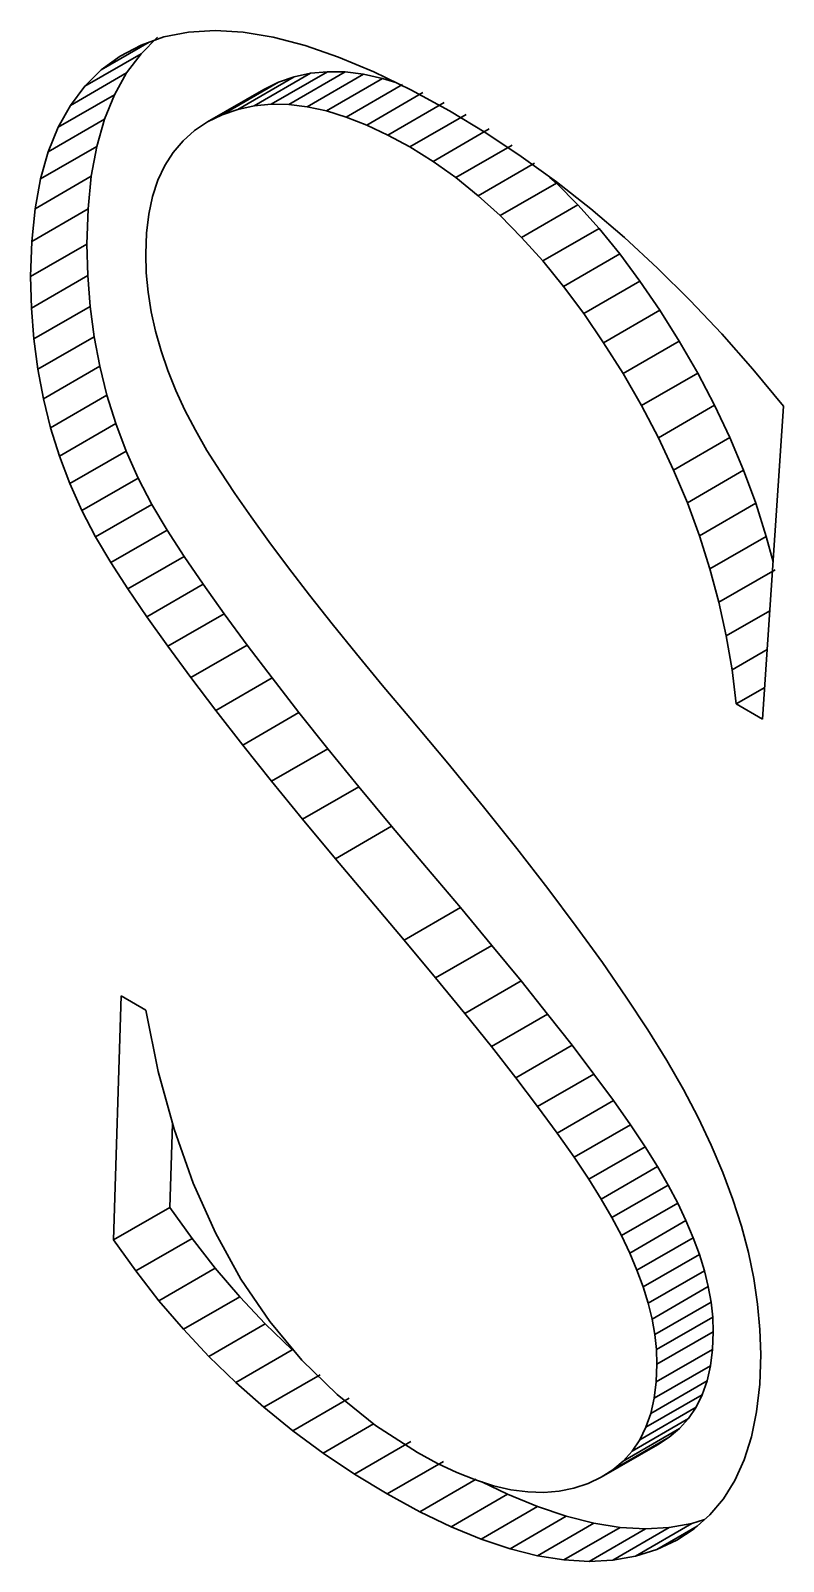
# Model space of a CAD drawing. Header units: millimetres. Extents: x -105 to 105, y -148 to 148.
# Drawn here: x 48.612 to 49.747, y -67.409 to -65.102 of the extents above; entities that cross this region are included whole.
import ezdxf

# ---------------------------------------------------------------- set-up
doc = ezdxf.new("R2010")
doc.units = ezdxf.units.MM
doc.layers.get('0').update_dxf_attribs({"lineweight": 18})

msp = doc.modelspace()

# ---------------------------------------------------------------- linework, layer by layer
at = {"color": 7, "lineweight": 30, "ltscale": 0.001735}
msp.add_line((48.7189, -65.1615), (48.791, -65.1199), dxfattribs=at)
at = {"color": 7, "lineweight": 30, "ltscale": 0.000764178}
msp.add_line((48.7788, -65.1242), (48.8134, -65.112), dxfattribs=at)
at = {"color": 7, "lineweight": 30, "ltscale": 0.00073235}
for p, q in [((48.7788, -65.1373), (48.8037, -65.1125)), ((48.6939, -65.1863), (48.7189, -65.1615))]:
    msp.add_line(p, q, dxfattribs=at)
at = {"color": 7, "lineweight": 30, "ltscale": 0.000790478}
msp.add_line((48.8134, -65.112), (48.8506, -65.1048), dxfattribs=at)
at = {"color": 7, "lineweight": 30, "ltscale": 0.000832655}
msp.add_line((48.8506, -65.1048), (48.8905, -65.1024), dxfattribs=at)
at = {"color": 7, "lineweight": 30, "ltscale": 0.000887762}
msp.add_line((48.8905, -65.1024), (48.933, -65.105), dxfattribs=at)
at = {"color": 7, "lineweight": 30, "ltscale": 0.000954308}
msp.add_line((48.933, -65.105), (48.9782, -65.1125), dxfattribs=at)
at = {"color": 7, "lineweight": 30, "ltscale": 0.001029}
for p, q in [((48.9782, -65.1125), (49.0261, -65.1249)), ((49.5005, -65.4389), (49.4693, -65.4006)), ((49.4157, -65.4879), (49.3845, -65.4496))]:
    msp.add_line(p, q, dxfattribs=at)
at = {"color": 7, "lineweight": 30, "ltscale": 0.002041}
for p, q in [((48.6939, -65.1863), (48.7788, -65.1373)), ((48.6723, -65.2151), (48.7571, -65.1661)), ((48.9493, -65.2157), (49.0341, -65.1667)), ((48.9749, -65.2133), (49.0598, -65.1643)), ((49.0017, -65.2138), (49.0865, -65.1648)), ((48.8792, -65.2401), (48.964, -65.1911)), ((48.9011, -65.2293), (48.9859, -65.1803)), ((48.9246, -65.2211), (49.0095, -65.1721)), ((49.0294, -65.2172), (49.1143, -65.1682)), ((49.0583, -65.2235), (49.1431, -65.1745)), ((49.0881, -65.2327), (49.173, -65.1837)), ((48.654, -65.248), (48.7388, -65.199)), ((49.1191, -65.2448), (49.2039, -65.1958)), ((49.1511, -65.2598), (49.2359, -65.2108)), ((48.639, -65.2849), (48.7238, -65.2359)), ((49.1841, -65.2777), (49.269, -65.2287)), ((49.2191, -65.2995), (49.3039, -65.2505)), ((48.6273, -65.3259), (48.7122, -65.2769)), ((49.2534, -65.324), (49.3382, -65.275)), ((49.2871, -65.3512), (49.372, -65.3023)), ((48.619, -65.3709), (48.7039, -65.3219)), ((49.3202, -65.3813), (49.405, -65.3323)), ((49.3526, -65.414), (49.4375, -65.365)), ((49.3845, -65.4496), (49.4693, -65.4006)), ((49.4157, -65.4879), (49.5005, -65.4389)), ((48.6136, -65.5206), (48.6984, -65.4716)), ((49.4462, -65.5289), (49.5311, -65.4799)), ((48.6172, -65.5671), (48.7021, -65.5181)), ((49.4762, -65.5727), (49.561, -65.5238)), ((48.6233, -65.6127), (48.7081, -65.5637)), ((49.5055, -65.6193), (49.5904, -65.5703)), ((48.6317, -65.6572), (48.7166, -65.6082)), ((49.5333, -65.6675), (49.6182, -65.6185)), ((48.6426, -65.7008), (48.7274, -65.6518)), ((49.5588, -65.7159), (49.6436, -65.6669)), ((48.6559, -65.7435), (48.7407, -65.6945)), ((49.5818, -65.7648), (49.6667, -65.7158)), ((48.6716, -65.7851), (48.7565, -65.7361)), ((49.6025, -65.814), (49.6873, -65.765)), ((48.6897, -65.8258), (48.7746, -65.7768)), ((48.7103, -65.8655), (48.7951, -65.8165)), ((49.6207, -65.8636), (49.7056, -65.8146)), ((48.7333, -65.9042), (48.8181, -65.8553)), ((49.6366, -65.9135), (49.7214, -65.8646)), ((48.7589, -65.9438), (48.8438, -65.8948)), ((49.6501, -65.9638), (49.7349, -65.9149)), ((48.7876, -65.9858), (48.8724, -65.9368)), ((48.8192, -66.0303), (48.9041, -65.9814)), ((48.8539, -66.0774), (48.9387, -66.0284)), ((48.8915, -66.127), (48.9763, -66.078)), ((48.9321, -66.1791), (49.0169, -66.1301)), ((48.9757, -66.2336), (49.0605, -66.1847)), ((49.0223, -66.2908), (49.1071, -66.2418)), ((49.1755, -66.4729), (49.2603, -66.4239)), ((49.223, -66.5299), (49.3078, -66.4809)), ((49.2668, -66.5834), (49.3517, -66.5345)), ((49.3071, -66.6336), (49.3919, -66.5846)), ((49.3437, -66.6804), (49.4286, -66.6314)), ((49.3768, -66.7238), (49.4616, -66.6748)), ((49.4062, -66.7638), (49.4911, -66.7148)), ((49.432, -66.8003), (49.5169, -66.7514)), ((49.4542, -66.8335), (49.5391, -66.7845)), ((49.4728, -66.8633), (49.5577, -66.8143)), ((49.4888, -66.8911), (49.5736, -66.8421)), ((49.503, -66.9182), (49.5879, -66.8692)), ((48.7375, -66.9249), (48.8224, -66.8759)), ((49.5156, -66.9447), (49.6004, -66.8957)), ((48.7708, -66.9716), (48.8557, -66.9226)), ((49.5265, -66.9705), (49.6114, -66.9215)), ((48.8059, -67.0164), (48.8907, -66.9674)), ((49.5357, -66.9957), (49.6206, -66.9467)), ((49.5433, -67.0203), (49.6281, -66.9713)), ((48.8427, -67.0593), (48.9276, -67.0104)), ((49.5492, -67.0442), (49.634, -66.9952)), ((49.5534, -67.0675), (49.6382, -67.0185)), ((48.8813, -67.1004), (48.9662, -67.0514)), ((49.5559, -67.0901), (49.6407, -67.0411)), ((49.5567, -67.1121), (49.6416, -67.0631)), ((48.9217, -67.1396), (49.0065, -67.0906)), ((49.5557, -67.1387), (49.6405, -67.0898)), ((48.9638, -67.1769), (49.0487, -67.1279)), ((49.5526, -67.1634), (49.6374, -67.1145)), ((49.5474, -67.1862), (49.6322, -67.1372)), ((49.0077, -67.2124), (49.0926, -67.1634)), ((49.5401, -67.2071), (49.6249, -67.1581)), ((49.5193, -67.243), (49.6042, -67.1941)), ((49.5308, -67.226), (49.6156, -67.177)), ((49.5058, -67.2582), (49.5907, -67.2092)), ((49.1008, -67.2777), (49.1856, -67.2287)), ((49.4726, -67.2826), (49.5575, -67.2336)), ((49.4903, -67.2713), (49.5751, -67.2223)), ((49.15, -67.3075), (49.2348, -67.2585)), ((49.1991, -67.3344), (49.2839, -67.2854)), ((49.2463, -67.3571), (49.3312, -67.3081)), ((49.2917, -67.3758), (49.3765, -67.3268)), ((49.3352, -67.3903), (49.42, -67.3413)), ((49.3768, -67.4007), (49.4617, -67.3517)), ((49.4165, -67.4071), (49.5014, -67.3581)), ((49.4904, -67.4074), (49.5752, -67.3584)), ((49.5245, -67.4014), (49.6093, -67.3524)), ((49.4544, -67.4093), (49.5393, -67.3603))]:
    msp.add_line(p, q, dxfattribs=at)
at = {"color": 7, "lineweight": 30, "ltscale": 0.000730186}
msp.add_line((48.7189, -65.1615), (48.7472, -65.1408), dxfattribs=at)
at = {"color": 7, "lineweight": 30, "ltscale": 0.000744145}
msp.add_line((48.7472, -65.1408), (48.7788, -65.1242), dxfattribs=at)
at = {"color": 7, "lineweight": 30, "ltscale": 0.00075058}
msp.add_line((48.7571, -65.1661), (48.7788, -65.1373), dxfattribs=at)
at = {"color": 7, "lineweight": 30, "ltscale": 0.001111}
msp.add_line((49.0261, -65.1249), (49.0765, -65.1422), dxfattribs=at)
at = {"color": 7, "lineweight": 30, "ltscale": 0.001199}
for p, q in [((49.0765, -65.1422), (49.1296, -65.1644)), ((49.15, -67.3075), (49.1008, -67.2777))]:
    msp.add_line(p, q, dxfattribs=at)
at = {"color": 7, "lineweight": 30, "ltscale": 0.000783975}
msp.add_line((48.7388, -65.199), (48.7571, -65.1661), dxfattribs=at)
at = {"color": 7, "lineweight": 30, "ltscale": 0.000524948}
msp.add_line((49.0341, -65.1667), (49.0095, -65.1721), dxfattribs=at)
at = {"color": 7, "lineweight": 30, "ltscale": 0.000537222}
msp.add_line((49.0598, -65.1643), (49.0341, -65.1667), dxfattribs=at)
at = {"color": 7, "lineweight": 30, "ltscale": 0.00055666}
msp.add_line((49.0865, -65.1648), (49.0598, -65.1643), dxfattribs=at)
at = {"color": 7, "lineweight": 30, "ltscale": 0.000582977}
msp.add_line((49.1143, -65.1682), (49.0865, -65.1648), dxfattribs=at)
at = {"color": 7, "lineweight": 30, "ltscale": 0.001292}
msp.add_line((49.1296, -65.1644), (49.1854, -65.1915), dxfattribs=at)
at = {"color": 7, "lineweight": 30, "ltscale": 0.000750885}
msp.add_line((48.6723, -65.2151), (48.6939, -65.1863), dxfattribs=at)
at = {"color": 7, "lineweight": 30, "ltscale": 0.000508559}
msp.add_line((48.9859, -65.1803), (48.964, -65.1911), dxfattribs=at)
at = {"color": 7, "lineweight": 30, "ltscale": 0.000519971}
msp.add_line((49.0095, -65.1721), (48.9859, -65.1803), dxfattribs=at)
at = {"color": 7, "lineweight": 30, "ltscale": 0.000614606}
msp.add_line((49.1431, -65.1745), (49.1143, -65.1682), dxfattribs=at)
at = {"color": 7, "lineweight": 30, "ltscale": 0.000434632}
msp.add_line((49.163, -65.1806), (49.1431, -65.1745), dxfattribs=at)
at = {"color": 7, "lineweight": 30, "ltscale": 0.000829938}
msp.add_line((48.7238, -65.2359), (48.7388, -65.199), dxfattribs=at)
at = {"color": 7, "lineweight": 30, "ltscale": 0.000537566}
msp.add_line((48.9749, -65.2133), (48.9493, -65.2157), dxfattribs=at)
at = {"color": 7, "lineweight": 30, "ltscale": 0.000556653}
msp.add_line((49.0017, -65.2138), (48.9749, -65.2133), dxfattribs=at)
at = {"color": 7, "lineweight": 30, "ltscale": 0.000583023}
msp.add_line((49.0294, -65.2172), (49.0017, -65.2138), dxfattribs=at)
at = {"color": 7, "lineweight": 30, "ltscale": 0.001388}
msp.add_line((49.1854, -65.1915), (49.2438, -65.2235), dxfattribs=at)
at = {"color": 7, "lineweight": 30, "ltscale": 0.000783827}
msp.add_line((48.654, -65.248), (48.6723, -65.2151), dxfattribs=at)
at = {"color": 7, "lineweight": 30, "ltscale": 0.000887638}
for p, q in [((48.7122, -65.2769), (48.7238, -65.2359)), ((48.6273, -65.3259), (48.639, -65.2849))]:
    msp.add_line(p, q, dxfattribs=at)
at = {"color": 7, "lineweight": 30, "ltscale": 0.00050839}
msp.add_line((48.9011, -65.2293), (48.8792, -65.2401), dxfattribs=at)
at = {"color": 7, "lineweight": 30, "ltscale": 0.000520097}
msp.add_line((48.9246, -65.2211), (48.9011, -65.2293), dxfattribs=at)
at = {"color": 7, "lineweight": 30, "ltscale": 0.000524575}
msp.add_line((48.9493, -65.2157), (48.9246, -65.2211), dxfattribs=at)
at = {"color": 7, "lineweight": 30, "ltscale": 0.000614525}
msp.add_line((49.0583, -65.2235), (49.0294, -65.2172), dxfattribs=at)
at = {"color": 7, "lineweight": 30, "ltscale": 0.000651457}
msp.add_line((49.0881, -65.2327), (49.0583, -65.2235), dxfattribs=at)
at = {"color": 7, "lineweight": 30, "ltscale": 0.000692025}
msp.add_line((49.1191, -65.2448), (49.0881, -65.2327), dxfattribs=at)
at = {"color": 7, "lineweight": 30, "ltscale": 0.001332}
msp.add_line((49.2438, -65.2235), (49.2985, -65.2567), dxfattribs=at)
at = {"color": 7, "lineweight": 30, "ltscale": 0.000830148}
msp.add_line((48.639, -65.2849), (48.654, -65.248), dxfattribs=at)
at = {"color": 7, "lineweight": 30, "ltscale": 0.00048102}
msp.add_line((48.8596, -65.2532), (48.8423, -65.2685), dxfattribs=at)
at = {"color": 7, "lineweight": 30, "ltscale": 0.000490704}
msp.add_line((48.8792, -65.2401), (48.8596, -65.2532), dxfattribs=at)
at = {"color": 7, "lineweight": 30, "ltscale": 0.000736188}
msp.add_line((49.1511, -65.2598), (49.1191, -65.2448), dxfattribs=at)
at = {"color": 7, "lineweight": 30, "ltscale": 0.000783311}
msp.add_line((49.1841, -65.2777), (49.1511, -65.2598), dxfattribs=at)
at = {"color": 7, "lineweight": 30, "ltscale": 0.001343}
msp.add_line((49.2985, -65.2567), (49.3522, -65.2923), dxfattribs=at)
at = {"color": 7, "lineweight": 30, "ltscale": 0.000954263}
msp.add_line((48.7039, -65.3219), (48.7122, -65.2769), dxfattribs=at)
at = {"color": 7, "lineweight": 30, "ltscale": 0.000480877}
msp.add_line((48.8423, -65.2685), (48.8274, -65.2861), dxfattribs=at)
at = {"color": 7, "lineweight": 30, "ltscale": 0.000857522}
msp.add_line((49.2191, -65.2995), (49.1841, -65.2777), dxfattribs=at)
at = {"color": 7, "lineweight": 30, "ltscale": 0.000507854}
msp.add_line((48.8147, -65.3059), (48.8043, -65.3279), dxfattribs=at)
at = {"color": 7, "lineweight": 30, "ltscale": 0.000490151}
msp.add_line((48.8274, -65.2861), (48.8147, -65.3059), dxfattribs=at)
at = {"color": 7, "lineweight": 30, "ltscale": 0.000878695}
msp.add_line((49.2534, -65.324), (49.2191, -65.2995), dxfattribs=at)
at = {"color": 7, "lineweight": 30, "ltscale": 0.001357}
msp.add_line((49.3522, -65.2923), (49.405, -65.3305), dxfattribs=at)
at = {"color": 7, "lineweight": 30, "ltscale": 0.000953888}
msp.add_line((48.619, -65.3709), (48.6273, -65.3259), dxfattribs=at)
at = {"color": 7, "lineweight": 30, "ltscale": 0.001028}
for p, q in [((48.6989, -65.371), (48.7039, -65.3219)), ((48.614, -65.42), (48.619, -65.3709))]:
    msp.add_line(p, q, dxfattribs=at)
at = {"color": 7, "lineweight": 30, "ltscale": 0.000533312}
msp.add_line((48.8043, -65.3279), (48.7962, -65.3522), dxfattribs=at)
at = {"color": 7, "lineweight": 30, "ltscale": 0.000903238}
msp.add_line((49.2871, -65.3512), (49.2534, -65.324), dxfattribs=at)
at = {"color": 7, "lineweight": 30, "ltscale": 0.000270333}
msp.add_line((49.405, -65.3323), (49.3954, -65.3236), dxfattribs=at)
at = {"color": 7, "lineweight": 30, "ltscale": 0.000566406}
msp.add_line((48.7962, -65.3522), (48.7905, -65.3788), dxfattribs=at)
at = {"color": 7, "lineweight": 30, "ltscale": 0.000930601}
msp.add_line((49.3202, -65.3813), (49.2871, -65.3512), dxfattribs=at)
at = {"color": 7, "lineweight": 30, "ltscale": 0.001373}
msp.add_line((49.405, -65.3305), (49.4568, -65.3712), dxfattribs=at)
at = {"color": 7, "lineweight": 30, "ltscale": 0.000961094}
for p, q in [((49.4375, -65.365), (49.405, -65.3323)), ((49.3526, -65.414), (49.3202, -65.3813))]:
    msp.add_line(p, q, dxfattribs=at)
at = {"color": 7, "lineweight": 30, "ltscale": 0.002042}
for p, q in [((48.614, -65.42), (48.6989, -65.371)), ((48.6124, -65.4732), (48.6972, -65.4242)), ((49.0718, -66.3504), (49.1567, -66.3014))]:
    msp.add_line(p, q, dxfattribs=at)
at = {"color": 7, "lineweight": 30, "ltscale": 0.001108}
for p, q in [((48.6972, -65.4242), (48.6989, -65.371)), ((48.6124, -65.4732), (48.614, -65.42))]:
    msp.add_line(p, q, dxfattribs=at)
at = {"color": 7, "lineweight": 30, "ltscale": 0.000993882}
for p, q in [((49.4693, -65.4006), (49.4375, -65.365)), ((49.3845, -65.4496), (49.3526, -65.414))]:
    msp.add_line(p, q, dxfattribs=at)
at = {"color": 7, "lineweight": 30, "ltscale": 0.00139}
msp.add_line((49.4568, -65.3712), (49.5077, -65.4144), dxfattribs=at)
at = {"color": 7, "lineweight": 30, "ltscale": 0.000604368}
msp.add_line((48.7905, -65.3788), (48.787, -65.4076), dxfattribs=at)
at = {"color": 7, "lineweight": 30, "ltscale": 0.0006478}
msp.add_line((48.787, -65.4076), (48.7859, -65.4387), dxfattribs=at)
at = {"color": 7, "lineweight": 30, "ltscale": 0.00141}
msp.add_line((49.5077, -65.4144), (49.5575, -65.4602), dxfattribs=at)
at = {"color": 7, "lineweight": 30, "ltscale": 0.000989471}
msp.add_line((48.6984, -65.4716), (48.6972, -65.4242), dxfattribs=at)
at = {"color": 7, "lineweight": 30, "ltscale": 0.00060418}
msp.add_line((48.7859, -65.4387), (48.7868, -65.4677), dxfattribs=at)
at = {"color": 7, "lineweight": 30, "ltscale": 0.001066}
for p, q in [((49.5311, -65.4799), (49.5005, -65.4389)), ((49.4462, -65.5289), (49.4157, -65.4879))]:
    msp.add_line(p, q, dxfattribs=at)
at = {"color": 7, "lineweight": 30, "ltscale": 0.000609266}
msp.add_line((48.7868, -65.4677), (48.7896, -65.4968), dxfattribs=at)
at = {"color": 7, "lineweight": 30, "ltscale": 0.001432}
msp.add_line((49.5575, -65.4602), (49.6064, -65.5085), dxfattribs=at)
at = {"color": 7, "lineweight": 30, "ltscale": 0.00098909}
msp.add_line((48.6136, -65.5206), (48.6124, -65.4732), dxfattribs=at)
at = {"color": 7, "lineweight": 30, "ltscale": 0.000971492}
for p, q in [((48.7021, -65.5181), (48.6984, -65.4716)), ((48.6172, -65.5671), (48.6136, -65.5206))]:
    msp.add_line(p, q, dxfattribs=at)
at = {"color": 7, "lineweight": 30, "ltscale": 0.001106}
for p, q in [((49.561, -65.5238), (49.5311, -65.4799)), ((49.4762, -65.5727), (49.4462, -65.5289))]:
    msp.add_line(p, q, dxfattribs=at)
at = {"color": 7, "lineweight": 30, "ltscale": 0.000617558}
msp.add_line((48.7896, -65.4968), (48.7942, -65.526), dxfattribs=at)
at = {"color": 7, "lineweight": 30, "ltscale": 0.001456}
for p, q in [((49.6064, -65.5085), (49.6543, -65.5593)), ((49.0605, -66.1847), (49.0169, -66.1301))]:
    msp.add_line(p, q, dxfattribs=at)
at = {"color": 7, "lineweight": 30, "ltscale": 0.000957031}
msp.add_line((48.7081, -65.5637), (48.7021, -65.5181), dxfattribs=at)
at = {"color": 7, "lineweight": 30, "ltscale": 0.000627637}
msp.add_line((48.7942, -65.526), (48.8007, -65.5555), dxfattribs=at)
at = {"color": 7, "lineweight": 30, "ltscale": 0.001146}
msp.add_line((49.5904, -65.5703), (49.561, -65.5238), dxfattribs=at)
at = {"color": 7, "lineweight": 30, "ltscale": 0.000640057}
msp.add_line((48.8007, -65.5555), (48.809, -65.585), dxfattribs=at)
at = {"color": 7, "lineweight": 30, "ltscale": 0.001481}
msp.add_line((49.6543, -65.5593), (49.7013, -65.6127), dxfattribs=at)
at = {"color": 7, "lineweight": 30, "ltscale": 0.000957081}
msp.add_line((48.6233, -65.6127), (48.6172, -65.5671), dxfattribs=at)
at = {"color": 7, "lineweight": 30, "ltscale": 0.000944701}
msp.add_line((48.7166, -65.6082), (48.7081, -65.5637), dxfattribs=at)
at = {"color": 7, "lineweight": 30, "ltscale": 0.001147}
msp.add_line((49.5055, -65.6193), (49.4762, -65.5727), dxfattribs=at)
at = {"color": 7, "lineweight": 30, "ltscale": 0.001158}
for p, q in [((49.6182, -65.6185), (49.5904, -65.5703)), ((49.5333, -65.6675), (49.5055, -65.6193))]:
    msp.add_line(p, q, dxfattribs=at)
at = {"color": 7, "lineweight": 30, "ltscale": 0.000653963}
msp.add_line((48.809, -65.585), (48.8192, -65.6147), dxfattribs=at)
at = {"color": 7, "lineweight": 30, "ltscale": 0.000945075}
msp.add_line((48.6317, -65.6572), (48.6233, -65.6127), dxfattribs=at)
at = {"color": 7, "lineweight": 30, "ltscale": 0.000936117}
msp.add_line((48.7274, -65.6518), (48.7166, -65.6082), dxfattribs=at)
at = {"color": 7, "lineweight": 30, "ltscale": 0.000670617}
msp.add_line((48.8192, -65.6147), (48.8312, -65.6446), dxfattribs=at)
at = {"color": 7, "lineweight": 30, "ltscale": 0.00114}
for p, q in [((49.6436, -65.6669), (49.6182, -65.6185)), ((49.5588, -65.7159), (49.5333, -65.6675))]:
    msp.add_line(p, q, dxfattribs=at)
at = {"color": 7, "lineweight": 30, "ltscale": 0.001508}
msp.add_line((49.7013, -65.6127), (49.7473, -65.6686), dxfattribs=at)
at = {"color": 7, "lineweight": 30, "ltscale": 0.000930243}
msp.add_line((48.7407, -65.6945), (48.7274, -65.6518), dxfattribs=at)
at = {"color": 7, "lineweight": 30, "ltscale": 0.000688855}
msp.add_line((48.8312, -65.6446), (48.845, -65.6746), dxfattribs=at)
at = {"color": 7, "lineweight": 30, "ltscale": 0.000935747}
msp.add_line((48.6426, -65.7008), (48.6317, -65.6572), dxfattribs=at)
at = {"color": 7, "lineweight": 30, "ltscale": 0.000708423}
msp.add_line((48.845, -65.6746), (48.8608, -65.7048), dxfattribs=at)
at = {"color": 7, "lineweight": 30, "ltscale": 0.001126}
msp.add_line((49.6667, -65.7158), (49.6436, -65.6669), dxfattribs=at)
at = {"color": 7, "lineweight": 30, "ltscale": 0.009841}
msp.add_line((49.7473, -65.6686), (49.716, -66.1399), dxfattribs=at)
at = {"color": 7, "lineweight": 30, "ltscale": 0.000927647}
msp.add_line((48.7565, -65.7361), (48.7407, -65.6945), dxfattribs=at)
at = {"color": 7, "lineweight": 30, "ltscale": 0.000930608}
msp.add_line((48.6559, -65.7435), (48.6426, -65.7008), dxfattribs=at)
at = {"color": 7, "lineweight": 30, "ltscale": 0.000729996}
msp.add_line((48.8608, -65.7048), (48.8783, -65.7351), dxfattribs=at)
at = {"color": 7, "lineweight": 30, "ltscale": 0.001125}
msp.add_line((49.5818, -65.7648), (49.5588, -65.7159), dxfattribs=at)
at = {"color": 7, "lineweight": 30, "ltscale": 0.001112}
for p, q in [((49.6873, -65.765), (49.6667, -65.7158)), ((49.6025, -65.814), (49.5818, -65.7648))]:
    msp.add_line(p, q, dxfattribs=at)
at = {"color": 7, "lineweight": 30, "ltscale": 0.00092729}
msp.add_line((48.6716, -65.7851), (48.6559, -65.7435), dxfattribs=at)
at = {"color": 7, "lineweight": 30, "ltscale": 0.000927951}
for p, q in [((48.7746, -65.7768), (48.7565, -65.7361)), ((48.6897, -65.8258), (48.6716, -65.7851))]:
    msp.add_line(p, q, dxfattribs=at)
at = {"color": 7, "lineweight": 30, "ltscale": 0.000771677}
msp.add_line((48.8783, -65.7351), (48.898, -65.7665), dxfattribs=at)
at = {"color": 7, "lineweight": 30, "ltscale": 0.000833924}
msp.add_line((48.898, -65.7665), (48.9201, -65.7998), dxfattribs=at)
at = {"color": 7, "lineweight": 30, "ltscale": 0.0011}
msp.add_line((49.7056, -65.8146), (49.6873, -65.765), dxfattribs=at)
at = {"color": 7, "lineweight": 30, "ltscale": 0.000931555}
for p, q in [((48.7951, -65.8165), (48.7746, -65.7768)), ((48.7103, -65.8655), (48.6897, -65.8258))]:
    msp.add_line(p, q, dxfattribs=at)
at = {"color": 7, "lineweight": 30, "ltscale": 0.000896387}
msp.add_line((48.9201, -65.7998), (48.9447, -65.8352), dxfattribs=at)
at = {"color": 7, "lineweight": 30, "ltscale": 0.001101}
msp.add_line((49.6207, -65.8636), (49.6025, -65.814), dxfattribs=at)
at = {"color": 7, "lineweight": 30, "ltscale": 0.000938484}
for p, q in [((48.8181, -65.8553), (48.7951, -65.8165)), ((48.7333, -65.9042), (48.7103, -65.8655))]:
    msp.add_line(p, q, dxfattribs=at)
at = {"color": 7, "lineweight": 30, "ltscale": 0.00095955}
msp.add_line((48.9447, -65.8352), (48.9716, -65.8725), dxfattribs=at)
at = {"color": 7, "lineweight": 30, "ltscale": 0.001092}
for p, q in [((49.7214, -65.8646), (49.7056, -65.8146)), ((49.6366, -65.9135), (49.6207, -65.8636)), ((49.2463, -67.3571), (49.1991, -67.3344))]:
    msp.add_line(p, q, dxfattribs=at)
at = {"color": 7, "lineweight": 30, "ltscale": 0.000981688}
msp.add_line((48.8438, -65.8948), (48.8181, -65.8553), dxfattribs=at)
at = {"color": 7, "lineweight": 30, "ltscale": 0.001022}
for p, q in [((48.9716, -65.8725), (49.001, -65.9118)), ((49.3765, -67.3268), (49.3312, -67.3081)), ((49.2917, -67.3758), (49.2463, -67.3571))]:
    msp.add_line(p, q, dxfattribs=at)
at = {"color": 7, "lineweight": 30, "ltscale": 0.000828172}
msp.add_line((49.7317, -65.903), (49.7214, -65.8646), dxfattribs=at)
at = {"color": 7, "lineweight": 30, "ltscale": 0.000982007}
msp.add_line((48.7589, -65.9438), (48.7333, -65.9042), dxfattribs=at)
at = {"color": 7, "lineweight": 30, "ltscale": 0.00106}
for p, q in [((48.8724, -65.9368), (48.8438, -65.8948)), ((48.7876, -65.9858), (48.7589, -65.9438))]:
    msp.add_line(p, q, dxfattribs=at)
at = {"color": 7, "lineweight": 30, "ltscale": 0.001086}
msp.add_line((49.001, -65.9118), (49.0328, -65.9531), dxfattribs=at)
at = {"color": 7, "lineweight": 30, "ltscale": 0.001085}
msp.add_line((49.6501, -65.9638), (49.6366, -65.9135), dxfattribs=at)
at = {"color": 7, "lineweight": 30, "ltscale": 0.001138}
for p, q in [((48.9041, -65.9814), (48.8724, -65.9368)), ((48.8192, -66.0303), (48.7876, -65.9858)), ((49.5427, -66.6081), (49.5714, -66.6545))]:
    msp.add_line(p, q, dxfattribs=at)
at = {"color": 7, "lineweight": 30, "ltscale": 0.00115}
msp.add_line((49.0328, -65.9531), (49.067, -65.9964), dxfattribs=at)
at = {"color": 7, "lineweight": 30, "ltscale": 0.001081}
msp.add_line((49.6612, -66.0145), (49.6501, -65.9638), dxfattribs=at)
at = {"color": 7, "lineweight": 30, "ltscale": 0.001217}
for p, q in [((48.9387, -66.0284), (48.9041, -65.9814)), ((48.8539, -66.0774), (48.8192, -66.0303))]:
    msp.add_line(p, q, dxfattribs=at)
at = {"color": 7, "lineweight": 30, "ltscale": 0.001213}
msp.add_line((49.067, -65.9964), (49.1036, -66.0417), dxfattribs=at)
at = {"color": 7, "lineweight": 30, "ltscale": 0.00158}
msp.add_line((49.6612, -66.0145), (49.7268, -65.9766), dxfattribs=at)
at = {"color": 7, "lineweight": 30, "ltscale": 0.001078}
for p, q in [((49.6699, -66.0655), (49.6612, -66.0145)), ((49.6762, -66.1169), (49.6699, -66.0655))]:
    msp.add_line(p, q, dxfattribs=at)
at = {"color": 7, "lineweight": 30, "ltscale": 0.001296}
msp.add_line((48.9763, -66.078), (48.9387, -66.0284), dxfattribs=at)
at = {"color": 7, "lineweight": 30, "ltscale": 0.001277}
msp.add_line((49.1036, -66.0417), (49.1426, -66.089), dxfattribs=at)
at = {"color": 7, "lineweight": 30, "ltscale": 0.001278}
msp.add_line((49.6699, -66.0655), (49.723, -66.0349), dxfattribs=at)
at = {"color": 7, "lineweight": 30, "ltscale": 0.001297}
msp.add_line((48.8915, -66.127), (48.8539, -66.0774), dxfattribs=at)
at = {"color": 7, "lineweight": 30, "ltscale": 0.001376}
for p, q in [((49.0169, -66.1301), (48.9763, -66.078)), ((48.9321, -66.1791), (48.8915, -66.127))]:
    msp.add_line(p, q, dxfattribs=at)
at = {"color": 7, "lineweight": 30, "ltscale": 0.001341}
for p, q in [((49.1426, -66.089), (49.1841, -66.1383)), ((49.3071, -66.6336), (49.2668, -66.5834))]:
    msp.add_line(p, q, dxfattribs=at)
at = {"color": 7, "lineweight": 30, "ltscale": 0.001034}
for p, q in [((49.6762, -66.1169), (49.7192, -66.0921)), ((49.4911, -66.7148), (49.4616, -66.6748))]:
    msp.add_line(p, q, dxfattribs=at)
at = {"color": 7, "lineweight": 30, "ltscale": 0.000958101}
msp.add_line((49.716, -66.1399), (49.6762, -66.1169), dxfattribs=at)
at = {"color": 7, "lineweight": 30, "ltscale": 0.001858}
msp.add_line((49.1841, -66.1383), (49.2415, -66.2065), dxfattribs=at)
at = {"color": 7, "lineweight": 30, "ltscale": 0.001455}
msp.add_line((48.9757, -66.2336), (48.9321, -66.1791), dxfattribs=at)
at = {"color": 7, "lineweight": 30, "ltscale": 0.001535}
for p, q in [((49.1071, -66.2418), (49.0605, -66.1847)), ((49.0223, -66.2908), (48.9757, -66.2336))]:
    msp.add_line(p, q, dxfattribs=at)
at = {"color": 7, "lineweight": 30, "ltscale": 0.001767}
msp.add_line((49.2415, -66.2065), (49.2953, -66.2721), dxfattribs=at)
at = {"color": 7, "lineweight": 30, "ltscale": 0.001615}
for p, q in [((49.1567, -66.3014), (49.1071, -66.2418)), ((49.0718, -66.3504), (49.0223, -66.2908))]:
    msp.add_line(p, q, dxfattribs=at)
at = {"color": 7, "lineweight": 30, "ltscale": 0.001675}
msp.add_line((49.2953, -66.2721), (49.3455, -66.3349), dxfattribs=at)
at = {"color": 7, "lineweight": 30, "ltscale": 0.001695}
for p, q in [((49.2092, -66.3635), (49.1567, -66.3014)), ((49.1244, -66.4125), (49.0718, -66.3504))]:
    msp.add_line(p, q, dxfattribs=at)
at = {"color": 7, "lineweight": 30, "ltscale": 0.001585}
msp.add_line((49.3455, -66.3349), (49.3921, -66.395), dxfattribs=at)
at = {"color": 7, "lineweight": 30, "ltscale": 0.001648}
for p, q in [((49.2603, -66.4239), (49.2092, -66.3635)), ((49.1755, -66.4729), (49.1244, -66.4125))]:
    msp.add_line(p, q, dxfattribs=at)
at = {"color": 7, "lineweight": 30, "ltscale": 0.001494}
msp.add_line((49.3921, -66.395), (49.4351, -66.4523), dxfattribs=at)
at = {"color": 7, "lineweight": 30, "ltscale": 0.001545}
for p, q in [((49.3078, -66.4809), (49.2603, -66.4239)), ((49.223, -66.5299), (49.1755, -66.4729))]:
    msp.add_line(p, q, dxfattribs=at)
at = {"color": 7, "lineweight": 30, "ltscale": 0.001404}
msp.add_line((49.4351, -66.4523), (49.4746, -66.507), dxfattribs=at)
at = {"color": 7, "lineweight": 30, "ltscale": 0.001443}
for p, q in [((49.3517, -66.5345), (49.3078, -66.4809)), ((49.2668, -66.5834), (49.223, -66.5299))]:
    msp.add_line(p, q, dxfattribs=at)
at = {"color": 7, "lineweight": 30, "ltscale": 0.001315}
msp.add_line((49.4746, -66.507), (49.5104, -66.5589), dxfattribs=at)
at = {"color": 7, "lineweight": 30, "ltscale": 0.00134}
msp.add_line((49.3919, -66.5846), (49.3517, -66.5345), dxfattribs=at)
at = {"color": 7, "lineweight": 30, "ltscale": 0.007667}
msp.add_line((48.7375, -66.9249), (48.7489, -66.557), dxfattribs=at)
at = {"color": 7, "lineweight": 30, "ltscale": 0.000889399}
msp.add_line((48.7489, -66.557), (48.7859, -66.5784), dxfattribs=at)
at = {"color": 7, "lineweight": 30, "ltscale": 0.001226}
msp.add_line((49.5104, -66.5589), (49.5427, -66.6081), dxfattribs=at)
at = {"color": 7, "lineweight": 30, "ltscale": 0.001971}
msp.add_line((48.7859, -66.5784), (48.8048, -66.6711), dxfattribs=at)
at = {"color": 7, "lineweight": 30, "ltscale": 0.001238}
for p, q in [((49.4286, -66.6314), (49.3919, -66.5846)), ((49.3437, -66.6804), (49.3071, -66.6336))]:
    msp.add_line(p, q, dxfattribs=at)
at = {"color": 7, "lineweight": 30, "ltscale": 0.001136}
for p, q in [((49.4616, -66.6748), (49.4286, -66.6314)), ((49.3768, -66.7238), (49.3437, -66.6804))]:
    msp.add_line(p, q, dxfattribs=at)
at = {"color": 7, "lineweight": 30, "ltscale": 0.00105}
msp.add_line((49.5714, -66.6545), (49.5965, -66.6983), dxfattribs=at)
at = {"color": 7, "lineweight": 30, "ltscale": 0.001878}
msp.add_line((48.8048, -66.6711), (48.8287, -66.758), dxfattribs=at)
at = {"color": 7, "lineweight": 30, "ltscale": 0.000991726}
msp.add_line((49.5965, -66.6983), (49.6187, -66.7404), dxfattribs=at)
at = {"color": 7, "lineweight": 30, "ltscale": 0.001035}
msp.add_line((49.4062, -66.7638), (49.3768, -66.7238), dxfattribs=at)
at = {"color": 7, "lineweight": 30, "ltscale": 0.000932636}
msp.add_line((49.5169, -66.7514), (49.4911, -66.7148), dxfattribs=at)
at = {"color": 7, "lineweight": 30, "ltscale": 0.002638}
msp.add_line((48.8224, -66.8759), (48.8263, -66.7493), dxfattribs=at)
at = {"color": 7, "lineweight": 30, "ltscale": 0.001793}
msp.add_line((48.8287, -66.758), (48.8574, -66.8391), dxfattribs=at)
at = {"color": 7, "lineweight": 30, "ltscale": 0.000831806}
for p, q in [((49.5391, -66.7845), (49.5169, -66.7514)), ((49.4542, -66.8335), (49.432, -66.8003))]:
    msp.add_line(p, q, dxfattribs=at)
at = {"color": 7, "lineweight": 30, "ltscale": 0.000960817}
msp.add_line((49.6187, -66.7404), (49.6385, -66.782), dxfattribs=at)
at = {"color": 7, "lineweight": 30, "ltscale": 0.000932324}
msp.add_line((49.432, -66.8003), (49.4062, -66.7638), dxfattribs=at)
at = {"color": 7, "lineweight": 30, "ltscale": 0.000931165}
msp.add_line((49.6385, -66.782), (49.656, -66.8231), dxfattribs=at)
at = {"color": 7, "lineweight": 30, "ltscale": 0.000731523}
for p, q in [((49.5577, -66.8143), (49.5391, -66.7845)), ((49.4728, -66.8633), (49.4542, -66.8335))]:
    msp.add_line(p, q, dxfattribs=at)
at = {"color": 7, "lineweight": 30, "ltscale": 0.000666961}
for p, q in [((49.5736, -66.8421), (49.5577, -66.8143)), ((49.4888, -66.8911), (49.4728, -66.8633))]:
    msp.add_line(p, q, dxfattribs=at)
at = {"color": 7, "lineweight": 30, "ltscale": 0.000903849}
msp.add_line((49.656, -66.8231), (49.6712, -66.8638), dxfattribs=at)
at = {"color": 7, "lineweight": 30, "ltscale": 0.001719}
msp.add_line((48.8574, -66.8391), (48.891, -66.9144), dxfattribs=at)
at = {"color": 7, "lineweight": 30, "ltscale": 0.000638344}
for p, q in [((49.5879, -66.8692), (49.5736, -66.8421)), ((49.503, -66.9182), (49.4888, -66.8911))]:
    msp.add_line(p, q, dxfattribs=at)
at = {"color": 7, "lineweight": 30, "ltscale": 0.000610695}
for p, q in [((49.6004, -66.8957), (49.5879, -66.8692)), ((49.5156, -66.9447), (49.503, -66.9182))]:
    msp.add_line(p, q, dxfattribs=at)
at = {"color": 7, "lineweight": 30, "ltscale": 0.000878147}
msp.add_line((49.6712, -66.8638), (49.684, -66.904), dxfattribs=at)
at = {"color": 7, "lineweight": 30, "ltscale": 0.001195}
for p, q in [((48.8557, -66.9226), (48.8224, -66.8759)), ((48.7708, -66.9716), (48.7375, -66.9249))]:
    msp.add_line(p, q, dxfattribs=at)
at = {"color": 7, "lineweight": 30, "ltscale": 0.000584301}
msp.add_line((49.6114, -66.9215), (49.6004, -66.8957), dxfattribs=at)
at = {"color": 7, "lineweight": 30, "ltscale": 0.001656}
msp.add_line((48.891, -66.9144), (48.9295, -66.984), dxfattribs=at)
at = {"color": 7, "lineweight": 30, "ltscale": 0.000854784}
msp.add_line((49.684, -66.904), (49.6945, -66.9436), dxfattribs=at)
at = {"color": 7, "lineweight": 30, "ltscale": 0.001185}
msp.add_line((48.8907, -66.9674), (48.8557, -66.9226), dxfattribs=at)
at = {"color": 7, "lineweight": 30, "ltscale": 0.000559363}
msp.add_line((49.6206, -66.9467), (49.6114, -66.9215), dxfattribs=at)
at = {"color": 7, "lineweight": 30, "ltscale": 0.000833435}
msp.add_line((49.6945, -66.9436), (49.7027, -66.9828), dxfattribs=at)
at = {"color": 7, "lineweight": 30, "ltscale": 0.001179}
for p, q in [((48.9276, -67.0104), (48.8907, -66.9674)), ((48.8427, -67.0593), (48.8059, -67.0164))]:
    msp.add_line(p, q, dxfattribs=at)
at = {"color": 7, "lineweight": 30, "ltscale": 0.000584653}
msp.add_line((49.5265, -66.9705), (49.5156, -66.9447), dxfattribs=at)
at = {"color": 7, "lineweight": 30, "ltscale": 0.00053515}
for p, q in [((49.6281, -66.9713), (49.6206, -66.9467)), ((49.5433, -67.0203), (49.5357, -66.9957))]:
    msp.add_line(p, q, dxfattribs=at)
at = {"color": 7, "lineweight": 30, "ltscale": 0.001186}
msp.add_line((48.8059, -67.0164), (48.7708, -66.9716), dxfattribs=at)
at = {"color": 7, "lineweight": 30, "ltscale": 0.001608}
msp.add_line((48.9295, -66.984), (48.9729, -67.0478), dxfattribs=at)
at = {"color": 7, "lineweight": 30, "ltscale": 0.000559005}
msp.add_line((49.5357, -66.9957), (49.5265, -66.9705), dxfattribs=at)
at = {"color": 7, "lineweight": 30, "ltscale": 0.000513027}
msp.add_line((49.634, -66.9952), (49.6281, -66.9713), dxfattribs=at)
at = {"color": 7, "lineweight": 30, "ltscale": 0.000814802}
msp.add_line((49.7027, -66.9828), (49.7085, -67.0215), dxfattribs=at)
at = {"color": 7, "lineweight": 30, "ltscale": 0.001174}
for p, q in [((48.9662, -67.0514), (48.9276, -67.0104)), ((48.8813, -67.1004), (48.8427, -67.0593))]:
    msp.add_line(p, q, dxfattribs=at)
at = {"color": 7, "lineweight": 30, "ltscale": 0.00049303}
msp.add_line((49.6382, -67.0185), (49.634, -66.9952), dxfattribs=at)
at = {"color": 7, "lineweight": 30, "ltscale": 0.000513398}
msp.add_line((49.5492, -67.0442), (49.5433, -67.0203), dxfattribs=at)
at = {"color": 7, "lineweight": 30, "ltscale": 0.000474426}
for p, q in [((49.6407, -67.0411), (49.6382, -67.0185)), ((49.5559, -67.0901), (49.5534, -67.0675))]:
    msp.add_line(p, q, dxfattribs=at)
at = {"color": 7, "lineweight": 30, "ltscale": 0.000798695}
msp.add_line((49.7085, -67.0215), (49.712, -67.0596), dxfattribs=at)
at = {"color": 7, "lineweight": 30, "ltscale": 0.001172}
for p, q in [((49.0065, -67.0906), (48.9662, -67.0514)), ((48.9217, -67.1396), (48.8813, -67.1004))]:
    msp.add_line(p, q, dxfattribs=at)
at = {"color": 7, "lineweight": 30, "ltscale": 0.001572}
msp.add_line((48.9729, -67.0478), (49.0212, -67.1058), dxfattribs=at)
at = {"color": 7, "lineweight": 30, "ltscale": 0.000492655}
msp.add_line((49.5534, -67.0675), (49.5492, -67.0442), dxfattribs=at)
at = {"color": 7, "lineweight": 30, "ltscale": 0.000458481}
msp.add_line((49.6416, -67.0631), (49.6407, -67.0411), dxfattribs=at)
at = {"color": 7, "lineweight": 30, "ltscale": 0.000785825}
msp.add_line((49.712, -67.0596), (49.7132, -67.0973), dxfattribs=at)
at = {"color": 7, "lineweight": 30, "ltscale": 0.000555464}
msp.add_line((49.6405, -67.0898), (49.6416, -67.0631), dxfattribs=at)
at = {"color": 7, "lineweight": 30, "ltscale": 0.001553}
msp.add_line((49.0212, -67.1058), (49.0744, -67.158), dxfattribs=at)
at = {"color": 7, "lineweight": 30, "ltscale": 0.000458862}
msp.add_line((49.5567, -67.1121), (49.5559, -67.0901), dxfattribs=at)
at = {"color": 7, "lineweight": 30, "ltscale": 0.000518673}
for p, q in [((49.6374, -67.1145), (49.6405, -67.0898)), ((49.5526, -67.1634), (49.5557, -67.1387))]:
    msp.add_line(p, q, dxfattribs=at)
at = {"color": 7, "lineweight": 30, "ltscale": 0.000935939}
msp.add_line((49.7132, -67.0973), (49.7116, -67.1422), dxfattribs=at)
at = {"color": 7, "lineweight": 30, "ltscale": 0.000555083}
msp.add_line((49.5557, -67.1387), (49.5567, -67.1121), dxfattribs=at)
at = {"color": 7, "lineweight": 30, "ltscale": 0.000486758}
msp.add_line((49.6322, -67.1372), (49.6374, -67.1145), dxfattribs=at)
at = {"color": 7, "lineweight": 30, "ltscale": 0.001173}
msp.add_line((48.9638, -67.1769), (48.9217, -67.1396), dxfattribs=at)
at = {"color": 7, "lineweight": 30, "ltscale": 0.000460491}
msp.add_line((49.6249, -67.1581), (49.6322, -67.1372), dxfattribs=at)
at = {"color": 7, "lineweight": 30, "ltscale": 0.00086953}
msp.add_line((49.7116, -67.1422), (49.7069, -67.1837), dxfattribs=at)
at = {"color": 7, "lineweight": 30, "ltscale": 0.001549}
msp.add_line((49.0744, -67.158), (49.1325, -67.2045), dxfattribs=at)
at = {"color": 7, "lineweight": 30, "ltscale": 0.00048713}
msp.add_line((49.5474, -67.1862), (49.5526, -67.1634), dxfattribs=at)
at = {"color": 7, "lineweight": 30, "ltscale": 0.000439809}
msp.add_line((49.6156, -67.177), (49.6249, -67.1581), dxfattribs=at)
at = {"color": 7, "lineweight": 30, "ltscale": 0.001175}
msp.add_line((49.0077, -67.2124), (48.9638, -67.1769), dxfattribs=at)
at = {"color": 7, "lineweight": 30, "ltscale": 0.000460131}
msp.add_line((49.5401, -67.2071), (49.5474, -67.1862), dxfattribs=at)
at = {"color": 7, "lineweight": 30, "ltscale": 0.000422002}
for p, q in [((49.5907, -67.2092), (49.6042, -67.1941)), ((49.5058, -67.2582), (49.5193, -67.243))]:
    msp.add_line(p, q, dxfattribs=at)
at = {"color": 7, "lineweight": 30, "ltscale": 0.000427225}
msp.add_line((49.6042, -67.1941), (49.6156, -67.177), dxfattribs=at)
at = {"color": 7, "lineweight": 30, "ltscale": 0.000808883}
msp.add_line((49.7069, -67.1837), (49.6991, -67.2217), dxfattribs=at)
at = {"color": 7, "lineweight": 30, "ltscale": 0.001181}
msp.add_line((49.0534, -67.246), (49.0077, -67.2124), dxfattribs=at)
at = {"color": 7, "lineweight": 30, "ltscale": 0.001831}
msp.add_line((49.0534, -67.246), (49.1295, -67.2021), dxfattribs=at)
at = {"color": 7, "lineweight": 30, "ltscale": 0.001562}
msp.add_line((49.1325, -67.2045), (49.1955, -67.2451), dxfattribs=at)
at = {"color": 7, "lineweight": 30, "ltscale": 0.000440151}
msp.add_line((49.5308, -67.226), (49.5401, -67.2071), dxfattribs=at)
at = {"color": 7, "lineweight": 30, "ltscale": 0.000424694}
msp.add_line((49.5751, -67.2223), (49.5907, -67.2092), dxfattribs=at)
at = {"color": 7, "lineweight": 30, "ltscale": 0.000426908}
msp.add_line((49.5193, -67.243), (49.5308, -67.226), dxfattribs=at)
at = {"color": 7, "lineweight": 30, "ltscale": 0.000436199}
for p, q in [((49.5575, -67.2336), (49.5751, -67.2223)), ((49.4726, -67.2826), (49.4903, -67.2713))]:
    msp.add_line(p, q, dxfattribs=at)
at = {"color": 7, "lineweight": 30, "ltscale": 0.000755478}
msp.add_line((49.6991, -67.2217), (49.6881, -67.2563), dxfattribs=at)
at = {"color": 7, "lineweight": 30, "ltscale": 0.001189}
msp.add_line((49.1008, -67.2777), (49.0534, -67.246), dxfattribs=at)
at = {"color": 7, "lineweight": 30, "ltscale": 0.000716423}
msp.add_line((49.1955, -67.2451), (49.2257, -67.2616), dxfattribs=at)
at = {"color": 7, "lineweight": 30, "ltscale": 0.000673857}
msp.add_line((49.2257, -67.2616), (49.2549, -67.2754), dxfattribs=at)
at = {"color": 7, "lineweight": 30, "ltscale": 0.000424941}
msp.add_line((49.4903, -67.2713), (49.5058, -67.2582), dxfattribs=at)
at = {"color": 7, "lineweight": 30, "ltscale": 0.000711572}
msp.add_line((49.6881, -67.2563), (49.674, -67.2874), dxfattribs=at)
at = {"color": 7, "lineweight": 30, "ltscale": 0.000632861}
msp.add_line((49.2549, -67.2754), (49.2832, -67.2866), dxfattribs=at)
at = {"color": 7, "lineweight": 30, "ltscale": 0.000594791}
msp.add_line((49.2832, -67.2866), (49.3104, -67.2952), dxfattribs=at)
at = {"color": 7, "lineweight": 30, "ltscale": 0.000891647}
msp.add_line((49.3312, -67.3081), (49.2926, -67.2896), dxfattribs=at)
at = {"color": 7, "lineweight": 30, "ltscale": 0.000454578}
msp.add_line((49.4529, -67.2919), (49.4726, -67.2826), dxfattribs=at)
at = {"color": 7, "lineweight": 30, "ltscale": 0.000678635}
msp.add_line((49.674, -67.2874), (49.6568, -67.3151), dxfattribs=at)
at = {"color": 7, "lineweight": 30, "ltscale": 0.001166}
msp.add_line((49.1991, -67.3344), (49.15, -67.3075), dxfattribs=at)
at = {"color": 7, "lineweight": 30, "ltscale": 0.000560698}
msp.add_line((49.3104, -67.2952), (49.3366, -67.3012), dxfattribs=at)
at = {"color": 7, "lineweight": 30, "ltscale": 0.000530709}
msp.add_line((49.3366, -67.3012), (49.3619, -67.3045), dxfattribs=at)
at = {"color": 7, "lineweight": 30, "ltscale": 0.00050532}
msp.add_line((49.3619, -67.3045), (49.3861, -67.3053), dxfattribs=at)
at = {"color": 7, "lineweight": 30, "ltscale": 0.000485996}
msp.add_line((49.3861, -67.3053), (49.4094, -67.3035), dxfattribs=at)
at = {"color": 7, "lineweight": 30, "ltscale": 0.000472665}
msp.add_line((49.4094, -67.3035), (49.4316, -67.299), dxfattribs=at)
at = {"color": 7, "lineweight": 30, "ltscale": 0.000467085}
msp.add_line((49.4316, -67.299), (49.4529, -67.2919), dxfattribs=at)
at = {"color": 7, "lineweight": 30, "ltscale": 0.000955159}
msp.add_line((49.42, -67.3413), (49.3765, -67.3268), dxfattribs=at)
at = {"color": 7, "lineweight": 30, "ltscale": 0.000659032}
msp.add_line((49.6568, -67.3151), (49.6365, -67.3393), dxfattribs=at)
at = {"color": 7, "lineweight": 30, "ltscale": 0.000893928}
for p, q in [((49.4617, -67.3517), (49.42, -67.3413)), ((49.3768, -67.4007), (49.3352, -67.3903))]:
    msp.add_line(p, q, dxfattribs=at)
at = {"color": 7, "lineweight": 30, "ltscale": 0.000838186}
for p, q in [((49.5014, -67.3581), (49.4617, -67.3517)), ((49.4165, -67.4071), (49.3768, -67.4007))]:
    msp.add_line(p, q, dxfattribs=at)
at = {"color": 7, "lineweight": 30, "ltscale": 0.000790229}
for p, q in [((49.5393, -67.3603), (49.5014, -67.3581)), ((49.4544, -67.4093), (49.4165, -67.4071))]:
    msp.add_line(p, q, dxfattribs=at)
at = {"color": 7, "lineweight": 30, "ltscale": 0.000750617}
msp.add_line((49.5752, -67.3584), (49.5393, -67.3603), dxfattribs=at)
at = {"color": 7, "lineweight": 30, "ltscale": 0.001457}
msp.add_line((49.5567, -67.3913), (49.6173, -67.3563), dxfattribs=at)
at = {"color": 7, "lineweight": 30, "ltscale": 0.000721543}
for p, q in [((49.6093, -67.3524), (49.5752, -67.3584)), ((49.5245, -67.4014), (49.4904, -67.4074))]:
    msp.add_line(p, q, dxfattribs=at)
at = {"color": 7, "lineweight": 30, "ltscale": 0.000418175}
msp.add_line((49.6285, -67.3464), (49.6093, -67.3524), dxfattribs=at)
at = {"color": 7, "lineweight": 30, "ltscale": 0.000653166}
msp.add_line((49.6365, -67.3393), (49.613, -67.3601), dxfattribs=at)
at = {"color": 7, "lineweight": 30, "ltscale": 0.00095528}
msp.add_line((49.3352, -67.3903), (49.2917, -67.3758), dxfattribs=at)
at = {"color": 7, "lineweight": 30, "ltscale": 0.00068332}
msp.add_line((49.5864, -67.3774), (49.5567, -67.3913), dxfattribs=at)
at = {"color": 7, "lineweight": 30, "ltscale": 0.000661079}
msp.add_line((49.613, -67.3601), (49.5864, -67.3774), dxfattribs=at)
at = {"color": 7, "lineweight": 30, "ltscale": 0.00070352}
msp.add_line((49.5567, -67.3913), (49.5245, -67.4014), dxfattribs=at)
at = {"color": 7, "lineweight": 30, "ltscale": 0.000750637}
msp.add_line((49.4904, -67.4074), (49.4544, -67.4093), dxfattribs=at)

doc.saveas('drawing.dxf')
